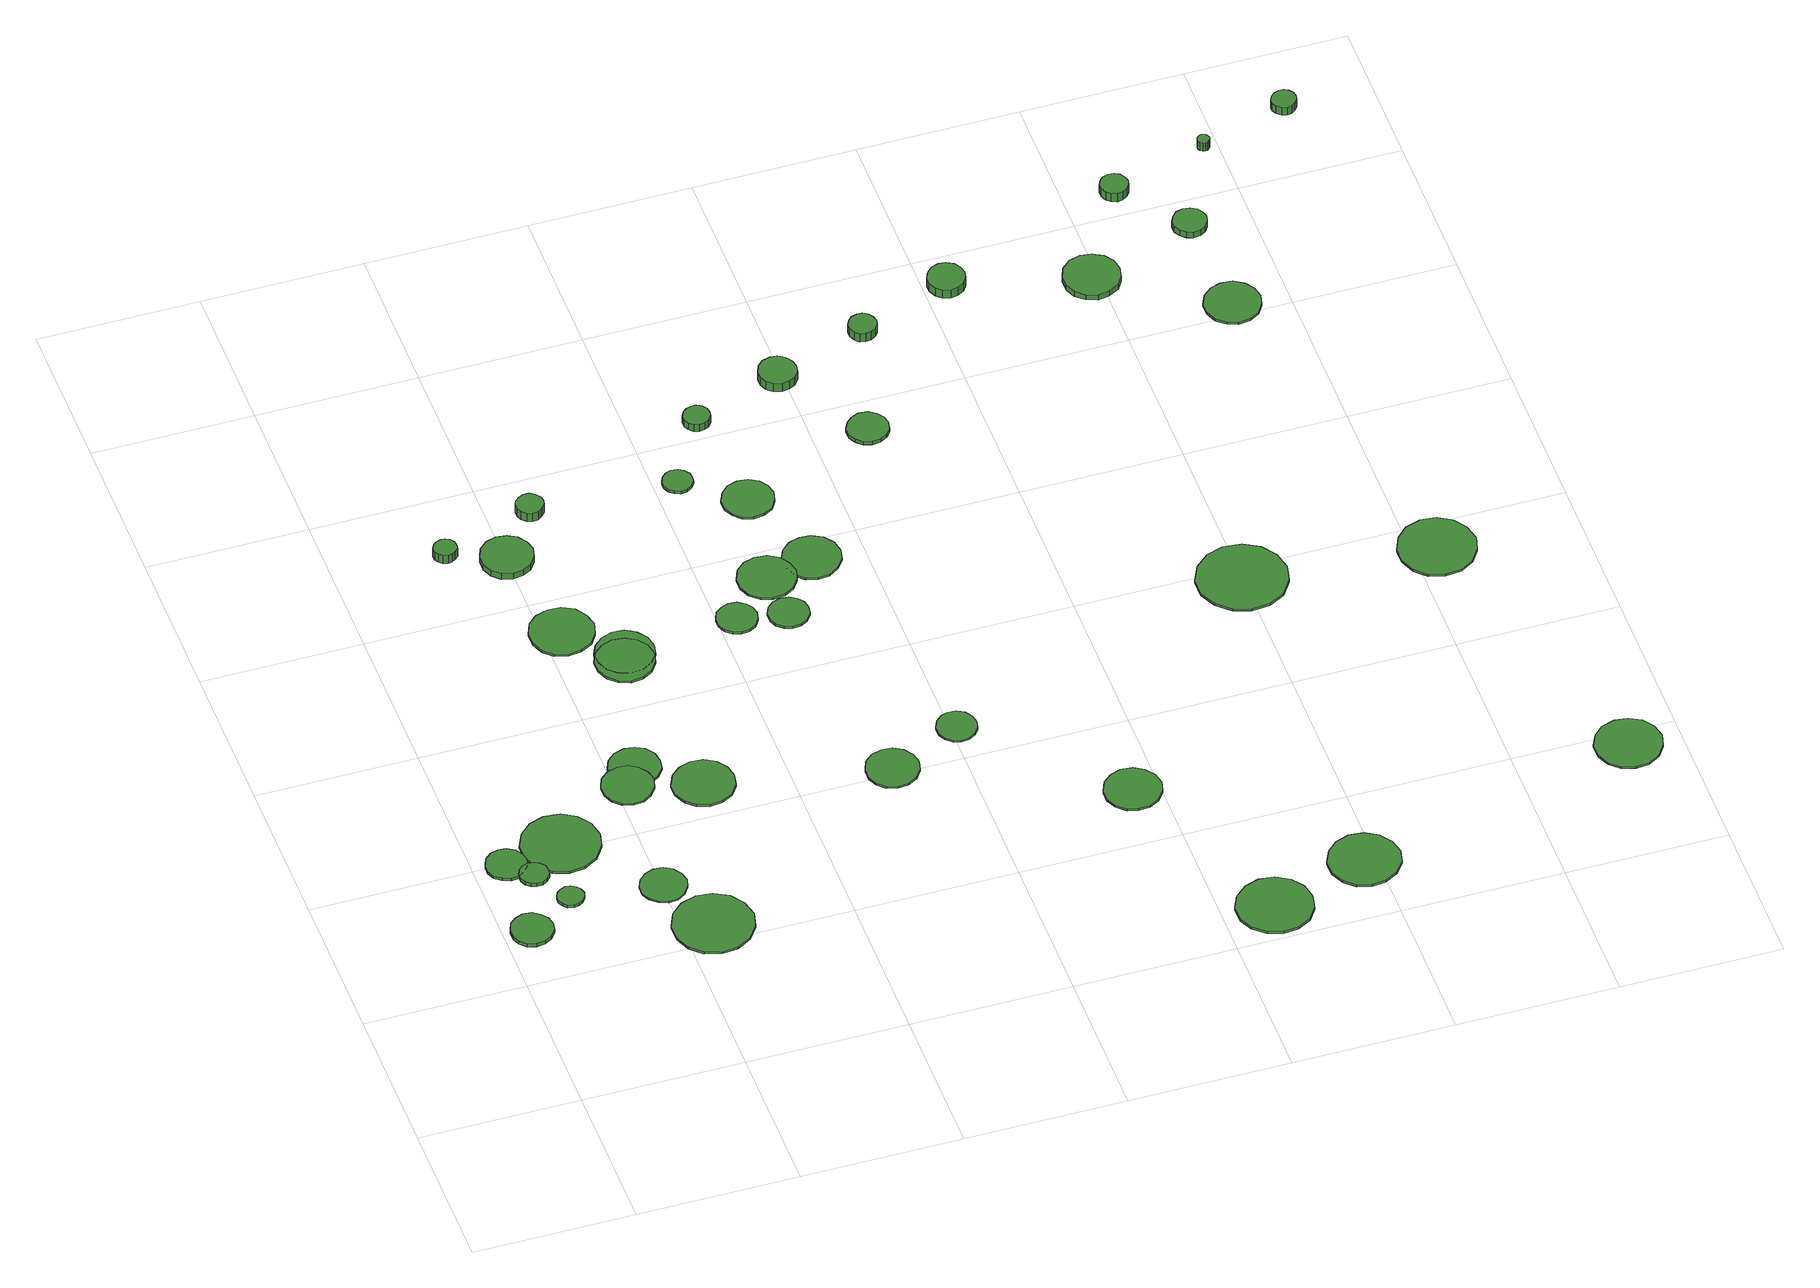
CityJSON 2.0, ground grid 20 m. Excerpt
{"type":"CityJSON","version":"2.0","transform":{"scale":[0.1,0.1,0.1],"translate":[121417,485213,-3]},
"CityObjects":{
"tree1":{"type":"SolitaryVegetationObject","attributes":{"function":"something"},"geometry":[{"type":"MultiSurface","lod":"1","boundaries":[[[0,1,2,3,4,5,6,7,8,9,10,11,12,13,14]],[[15,16,17,18,19,20,21,22,23,24,25,26,27,28,29]],[[0,29,28,1]],[[1,28,27,2]],[[2,27,26,3]],[[3,26,25,4]],[[4,25,24,5]],[[5,24,23,6]],[[6,23,22,7]],[[7,22,21,8]],[[8,21,20,9]],[[9,20,19,10]],[[10,19,18,11]],[[11,18,17,12]],[[12,17,16,13]],[[13,16,15,14]],[[14,15,29,0]]]}]},
"tree2":{"type":"SolitaryVegetationObject","attributes":{"function":"something"},"geometry":[{"type":"MultiSurface","lod":"1","boundaries":[[[30,31,32,33,34,35,36,37,38,39,40,41,42,43,44]],[[45,46,47,48,49,50,51,52,53,54,55,56,57,58,59]],[[30,59,58,31]],[[31,58,57,32]],[[32,57,56,33]],[[33,56,55,34]],[[34,55,54,35]],[[35,54,53,36]],[[36,53,52,37]],[[37,52,51,38]],[[38,51,50,39]],[[39,50,49,40]],[[40,49,48,41]],[[41,48,47,42]],[[42,47,46,43]],[[43,46,45,44]],[[44,45,59,30]]]}]},
"tree3":{"type":"SolitaryVegetationObject","attributes":{"function":"something"},"geometry":[{"type":"MultiSurface","lod":"1","boundaries":[[[60,61,62,63,64,65,66,67,68,69,70,71,72,73,74]],[[75,76,77,78,79,80,81,82,83,84,85,86,87,88,89]],[[60,89,88,61]],[[61,88,87,62]],[[62,87,86,63]],[[63,86,85,64]],[[64,85,84,65]],[[65,84,83,66]],[[66,83,82,67]],[[67,82,81,68]],[[68,81,80,69]],[[69,80,79,70]],[[70,79,78,71]],[[71,78,77,72]],[[72,77,76,73]],[[73,76,75,74]],[[74,75,89,60]]]}]},
"tree4":{"type":"SolitaryVegetationObject","attributes":{"function":"something"},"geometry":[{"type":"MultiSurface","lod":"1","boundaries":[[[90,91,92,93,94,95,96,97,98,99,100,101,102,103,104]],[[105,106,107,108,109,110,111,112,113,114,115,116,117,118,119]],[[90,119,118,91]],[[91,118,117,92]],[[92,117,116,93]],[[93,116,115,94]],[[94,115,114,95]],[[95,114,113,96]],[[96,113,112,97]],[[97,112,111,98]],[[98,111,110,99]],[[99,110,109,100]],[[100,109,108,101]],[[101,108,107,102]],[[102,107,106,103]],[[103,106,105,104]],[[104,105,119,90]]]}]},
"tree5":{"type":"SolitaryVegetationObject","attributes":{"function":"something"},"geometry":[{"type":"MultiSurface","lod":"1","boundaries":[[[120,121,122,123,124,125,126,127,128,129,130,131,132,133,134]],[[135,136,137,138,139,140,141,142,143,144,145,146,147,148,149]],[[120,149,148,121]],[[121,148,147,122]],[[122,147,146,123]],[[123,146,145,124]],[[124,145,144,125]],[[125,144,143,126]],[[126,143,142,127]],[[127,142,141,128]],[[128,141,140,129]],[[129,140,139,130]],[[130,139,138,131]],[[131,138,137,132]],[[132,137,136,133]],[[133,136,135,134]],[[134,135,149,120]]]}]},
"tree6":{"type":"SolitaryVegetationObject","attributes":{"function":"something"},"geometry":[{"type":"MultiSurface","lod":"1","boundaries":[[[150,151,152,153,154,155,156,157,158,159,160,161,162,163,164]],[[165,166,167,168,169,170,171,172,173,174,175,176,177,178,179]],[[150,179,178,151]],[[151,178,177,152]],[[152,177,176,153]],[[153,176,175,154]],[[154,175,174,155]],[[155,174,173,156]],[[156,173,172,157]],[[157,172,171,158]],[[158,171,170,159]],[[159,170,169,160]],[[160,169,168,161]],[[161,168,167,162]],[[162,167,166,163]],[[163,166,165,164]],[[164,165,179,150]]]}]},
"tree7":{"type":"SolitaryVegetationObject","attributes":{"function":"something"},"geometry":[{"type":"MultiSurface","lod":"1","boundaries":[[[180,181,182,183,184,185,186,187,188,189,190,191,192,193,194]],[[195,196,197,198,199,200,201,202,203,204,205,206,207,208,209]],[[180,209,208,181]],[[181,208,207,182]],[[182,207,206,183]],[[183,206,205,184]],[[184,205,204,185]],[[185,204,203,186]],[[186,203,202,187]],[[187,202,201,188]],[[188,201,200,189]],[[189,200,199,190]],[[190,199,198,191]],[[191,198,197,192]],[[192,197,196,193]],[[193,196,195,194]],[[194,195,209,180]]]}]},
"tree8":{"type":"SolitaryVegetationObject","attributes":{"function":"something"},"geometry":[{"type":"MultiSurface","lod":"1","boundaries":[[[210,211,212,213,214,215,216,217,218,219,220,221,222,223,224]],[[225,226,227,228,229,230,231,232,233,234,235,236,237,238,239]],[[210,239,238,211]],[[211,238,237,212]],[[212,237,236,213]],[[213,236,235,214]],[[214,235,234,215]],[[215,234,233,216]],[[216,233,232,217]],[[217,232,231,218]],[[218,231,230,219]],[[219,230,229,220]],[[220,229,228,221]],[[221,228,227,222]],[[222,227,226,223]],[[223,226,225,224]],[[224,225,239,210]]]}]},
"tree9":{"type":"SolitaryVegetationObject","attributes":{"function":"something"},"geometry":[{"type":"MultiSurface","lod":"1","boundaries":[[[240,241,242,243,244,245,246,247,248,249,250,251,252,253,254]],[[255,256,257,258,259,260,261,262,263,264,265,266,267,268,269]],[[240,269,268,241]],[[241,268,267,242]],[[242,267,266,243]],[[243,266,265,244]],[[244,265,264,245]],[[245,264,263,246]],[[246,263,262,247]],[[247,262,261,248]],[[248,261,260,249]],[[249,260,259,250]],[[250,259,258,251]],[[251,258,257,252]],[[252,257,256,253]],[[253,256,255,254]],[[254,255,269,240]]]}]},
"tree10":{"type":"SolitaryVegetationObject","attributes":{"function":"something"},"geometry":[{"type":"MultiSurface","lod":"1","boundaries":[[[270,271,272,273,274,275,276,277,278,279,280,281,282,283,284]],[[285,286,287,288,289,290,291,292,293,294,295,296,297,298,299]],[[270,299,298,271]],[[271,298,297,272]],[[272,297,296,273]],[[273,296,295,274]],[[274,295,294,275]],[[275,294,293,276]],[[276,293,292,277]],[[277,292,291,278]],[[278,291,290,279]],[[279,290,289,280]],[[280,289,288,281]],[[281,288,287,282]],[[282,287,286,283]],[[283,286,285,284]],[[284,285,299,270]]]}]},
"tree11":{"type":"SolitaryVegetationObject","attributes":{"function":"something"},"geometry":[{"type":"MultiSurface","lod":"1","boundaries":[[[300,301,302,303,304,305,306,307,308,309,310,311,312,313,314]],[[315,316,317,318,319,320,321,322,323,324,325,326,327,328,329]],[[300,329,328,301]],[[301,328,327,302]],[[302,327,326,303]],[[303,326,325,304]],[[304,325,324,305]],[[305,324,323,306]],[[306,323,322,307]],[[307,322,321,308]],[[308,321,320,309]],[[309,320,319,310]],[[310,319,318,311]],[[311,318,317,312]],[[312,317,316,313]],[[313,316,315,314]],[[314,315,329,300]]]}]},
"tree12":{"type":"SolitaryVegetationObject","attributes":{"function":"something"},"geometry":[{"type":"MultiSurface","lod":"1","boundaries":[[[330,331,332,333,334,335,336,337,338,339,340,341,342,343,344]],[[345,346,347,348,349,350,351,352,353,354,355,356,357,358,359]],[[330,359,358,331]],[[331,358,357,332]],[[332,357,356,333]],[[333,356,355,334]],[[334,355,354,335]],[[335,354,353,336]],[[336,353,352,337]],[[337,352,351,338]],[[338,351,350,339]],[[339,350,349,340]],[[340,349,348,341]],[[341,348,347,342]],[[342,347,346,343]],[[343,346,345,344]],[[344,345,359,330]]]}]},
"tree13":{"type":"SolitaryVegetationObject","attributes":{"function":"something"},"geometry":[{"type":"MultiSurface","lod":"1","boundaries":[[[360,361,362,363,364,365,366,367,368,369,370,371,372,373,374]],[[375,376,377,378,379,380,381,382,383,384,385,386,387,388,389]],[[360,389,388,361]],[[361,388,387,362]],[[362,387,386,363]],[[363,386,385,364]],[[364,385,384,365]],[[365,384,383,366]],[[366,383,382,367]],[[367,382,381,368]],[[368,381,380,369]],[[369,380,379,370]],[[370,379,378,371]],[[371,378,377,372]],[[372,377,376,373]],[[373,376,375,374]],[[374,375,389,360]]]}]},
"tree14":{"type":"SolitaryVegetationObject","attributes":{"function":"something"},"geometry":[{"type":"MultiSurface","lod":"1","boundaries":[[[390,391,392,393,394,395,396,397,398,399,400,401,402,403,404]],[[405,406,407,408,409,410,411,412,413,414,415,416,417,418,419]],[[390,419,418,391]],[[391,418,417,392]],[[392,417,416,393]],[[393,416,415,394]],[[394,415,414,395]],[[395,414,413,396]],[[396,413,412,397]],[[397,412,411,398]],[[398,411,410,399]],[[399,410,409,400]],[[400,409,408,401]],[[401,408,407,402]],[[402,407,406,403]],[[403,406,405,404]],[[404,405,419,390]]]}]},
"tree15":{"type":"SolitaryVegetationObject","attributes":{"function":"something"},"geometry":[{"type":"MultiSurface","lod":"1","boundaries":[[[420,421,422,423,424,425,426,427,428,429,430,431,432,433,434]],[[435,436,437,438,439,440,441,442,443,444,445,446,447,448,449]],[[420,449,448,421]],[[421,448,447,422]],[[422,447,446,423]],[[423,446,445,424]],[[424,445,444,425]],[[425,444,443,426]],[[426,443,442,427]],[[427,442,441,428]],[[428,441,440,429]],[[429,440,439,430]],[[430,439,438,431]],[[431,438,437,432]],[[432,437,436,433]],[[433,436,435,434]],[[434,435,449,420]]]}]},
"tree16":{"type":"SolitaryVegetationObject","attributes":{"function":"something"},"geometry":[{"type":"MultiSurface","lod":"1","boundaries":[[[450,451,452,453,454,455,456,457,458,459,460,461,462,463,464]],[[465,466,467,468,469,470,471,472,473,474,475,476,477,478,479]],[[450,479,478,451]],[[451,478,477,452]],[[452,477,476,453]],[[453,476,475,454]],[[454,475,474,455]],[[455,474,473,456]],[[456,473,472,457]],[[457,472,471,458]],[[458,471,470,459]],[[459,470,469,460]],[[460,469,468,461]],[[461,468,467,462]],[[462,467,466,463]],[[463,466,465,464]],[[464,465,479,450]]]}]},
"tree17":{"type":"SolitaryVegetationObject","attributes":{"function":"something"},"geometry":[{"type":"MultiSurface","lod":"1","boundaries":[[[480,481,482,483,484,485,486,487,488,489,490,491,492,493,494]],[[495,496,497,498,499,500,501,502,503,504,505,506,507,508,509]],[[480,509,508,481]],[[481,508,507,482]],[[482,507,506,483]],[[483,506,505,484]],[[484,505,504,485]],[[485,504,503,486]],[[486,503,502,487]],[[487,502,501,488]],[[488,501,500,489]],[[489,500,499,490]],[[490,499,498,491]],[[491,498,497,492]],[[492,497,496,493]],[[493,496,495,494]],[[494,495,509,480]]]}]},
"tree18":{"type":"SolitaryVegetationObject","attributes":{"function":"something"},"geometry":[{"type":"MultiSurface","lod":"1","boundaries":[[[510,511,512,513,514,515,516,517,518,519,520,521,522,523,524]],[[525,526,527,528,529,530,531,532,533,534,535,536,537,538,539]],[[510,539,538,511]],[[511,538,537,512]],[[512,537,536,513]],[[513,536,535,514]],[[514,535,534,515]],[[515,534,533,516]],[[516,533,532,517]],[[517,532,531,518]],[[518,531,530,519]],[[519,530,529,520]],[[520,529,528,521]],[[521,528,527,522]],[[522,527,526,523]],[[523,526,525,524]],[[524,525,539,510]]]}]},
"tree19":{"type":"SolitaryVegetationObject","attributes":{"function":"something"},"geometry":[{"type":"MultiSurface","lod":"1","boundaries":[[[540,541,542,543,544,545,546,547,548,549,550,551,552,553,554]],[[555,556,557,558,559,560,561,562,563,564,565,566,567,568,569]],[[540,569,568,541]],[[541,568,567,542]],[[542,567,566,543]],[[543,566,565,544]],[[544,565,564,545]],[[545,564,563,546]],[[546,563,562,547]],[[547,562,561,548]],[[548,561,560,549]],[[549,560,559,550]],[[550,559,558,551]],[[551,558,557,552]],[[552,557,556,553]],[[553,556,555,554]],[[554,555,569,540]]]}]},
"tree20":{"type":"SolitaryVegetationObject","attributes":{"function":"something"},"geometry":[{"type":"MultiSurface","lod":"1","boundaries":[[[570,571,572,573,574,575,576,577,578,579,580,581,582,583,584]],[[585,586,587,588,589,590,591,592,593,594,595,596,597,598,599]],[[570,599,598,571]],[[571,598,597,572]],[[572,597,596,573]],[[573,596,595,574]],[[574,595,594,575]],[[575,594,593,576]],[[576,593,592,577]],[[577,592,591,578]],[[578,591,590,579]],[[579,590,589,580]],[[580,589,588,581]],[[581,588,587,582]],[[582,587,586,583]],[[583,586,585,584]],[[584,585,599,570]]]}]},
"tree21":{"type":"SolitaryVegetationObject","attributes":{"function":"something"},"geometry":[{"type":"MultiSurface","lod":"1","boundaries":[[[600,601,602,603,604,605,606,607,608,609,610,611,612,613,614]],[[615,616,617,618,619,620,621,622,623,624,625,626,627,628,629]],[[600,629,628,601]],[[601,628,627,602]],[[602,627,626,603]],[[603,626,625,604]],[[604,625,624,605]],[[605,624,623,606]],[[606,623,622,607]],[[607,622,621,608]],[[608,621,620,609]],[[609,620,619,610]],[[610,619,618,611]],[[611,618,617,612]],[[612,617,616,613]],[[613,616,615,614]],[[614,615,629,600]]]}]},
"tree22":{"type":"SolitaryVegetationObject","attributes":{"function":"something"},"geometry":[{"type":"MultiSurface","lod":"1","boundaries":[[[630,631,632,633,634,635,636,637,638,639,640,641,642,643,644]],[[645,646,647,648,649,650,651,652,653,654,655,656,657,658,659]],[[630,659,658,631]],[[631,658,657,632]],[[632,657,656,633]],[[633,656,655,634]],[[634,655,654,635]],[[635,654,653,636]],[[636,653,652,637]],[[637,652,651,638]],[[638,651,650,639]],[[639,650,649,640]],[[640,649,648,641]],[[641,648,647,642]],[[642,647,646,643]],[[643,646,645,644]],[[644,645,659,630]]]}]},
"tree23":{"type":"SolitaryVegetationObject","attributes":{"function":"something"},"geometry":[{"type":"MultiSurface","lod":"1","boundaries":[[[660,661,662,663,664,665,666,667,668,669,670,671,672,673,674]],[[675,676,677,678,679,680,681,682,683,684,685,686,687,688,689]],[[660,689,688,661]],[[661,688,687,662]],[[662,687,686,663]],[[663,686,685,664]],[[664,685,684,665]],[[665,684,683,666]],[[666,683,682,667]],[[667,682,681,668]],[[668,681,680,669]],[[669,680,679,670]],[[670,679,678,671]],[[671,678,677,672]],[[672,677,676,673]],[[673,676,675,674]],[[674,675,689,660]]]}]},
"tree24":{"type":"SolitaryVegetationObject","attributes":{"function":"something"},"geometry":[{"type":"MultiSurface","lod":"1","boundaries":[[[690,691,692,693,694,695,696,697,698,699,700,701,702,703,704]],[[705,706,707,708,709,710,711,712,713,714,715,716,717,718,719]],[[690,719,718,691]],[[691,718,717,692]],[[692,717,716,693]],[[693,716,715,694]],[[694,715,714,695]],[[695,714,713,696]],[[696,713,712,697]],[[697,712,711,698]],[[698,711,710,699]],[[699,710,709,700]],[[700,709,708,701]],[[701,708,707,702]],[[702,707,706,703]],[[703,706,705,704]],[[704,705,719,690]]]}]},
"tree25":{"type":"SolitaryVegetationObject","attributes":{"function":"something"},"geometry":[{"type":"MultiSurface","lod":"1","boundaries":[[[720,721,722,723,724,725,726,727,728,729,730,731,732,733,734]],[[735,736,737,738,739,740,741,742,743,744,745,746,747,748,749]],[[720,749,748,721]],[[721,748,747,722]],[[722,747,746,723]],[[723,746,745,724]],[[724,745,744,725]],[[725,744,743,726]],[[726,743,742,727]],[[727,742,741,728]],[[728,741,740,729]],[[729,740,739,730]],[[730,739,738,731]],[[731,738,737,732]],[[732,737,736,733]],[[733,736,735,734]],[[734,735,749,720]]]}]},
"tree26":{"type":"SolitaryVegetationObject","attributes":{"function":"something"},"geometry":[{"type":"MultiSurface","lod":"1","boundaries":[[[750,751,752,753,754,755,756,757,758,759,760,761,762,763,764]],[[765,766,767,768,769,770,771,772,773,774,775,776,777,778,779]],[[750,779,778,751]],[[751,778,777,752]],[[752,777,776,753]],[[753,776,775,754]],[[754,775,774,755]],[[755,774,773,756]],[[756,773,772,757]],[[757,772,771,758]],[[758,771,770,759]],[[759,770,769,760]],[[760,769,768,761]],[[761,768,767,762]],[[762,767,766,763]],[[763,766,765,764]],[[764,765,779,750]]]}]},
"tree27":{"type":"SolitaryVegetationObject","attributes":{"function":"something"},"geometry":[{"type":"MultiSurface","lod":"1","boundaries":[[[780,781,782,783,784,785,786,787,788,789,790,791,792,793,794]],[[795,796,797,798,799,800,801,802,803,804,805,806,807,808,809]],[[780,809,808,781]],[[781,808,807,782]],[[782,807,806,783]],[[783,806,805,784]],[[784,805,804,785]],[[785,804,803,786]],[[786,803,802,787]],[[787,802,801,788]],[[788,801,800,789]],[[789,800,799,790]],[[790,799,798,791]],[[791,798,797,792]],[[792,797,796,793]],[[793,796,795,794]],[[794,795,809,780]]]}]},
"tree28":{"type":"SolitaryVegetationObject","attributes":{"function":"something"},"geometry":[{"type":"MultiSurface","lod":"1","boundaries":[[[810,811,812,813,814,815,816,817,818,819,820,821,822,823,824]],[[825,826,827,828,829,830,831,832,833,834,835,836,837,838,839]],[[810,839,838,811]],[[811,838,837,812]],[[812,837,836,813]],[[813,836,835,814]],[[814,835,834,815]],[[815,834,833,816]],[[816,833,832,817]],[[817,832,831,818]],[[818,831,830,819]],[[819,830,829,820]],[[820,829,828,821]],[[821,828,827,822]],[[822,827,826,823]],[[823,826,825,824]],[[824,825,839,810]]]}]},
"tree29":{"type":"SolitaryVegetationObject","attributes":{"function":"something"},"geometry":[{"type":"MultiSurface","lod":"1","boundaries":[[[840,841,842,843,844,845,846,847,848,849,850,851,852,853,854]],[[855,856,857,858,859,860,861,862,863,864,865,866,867,868,869]],[[840,869,868,841]],[[841,868,867,842]],[[842,867,866,843]],[[843,866,865,844]],[[844,865,864,845]],[[845,864,863,846]],[[846,863,862,847]],[[847,862,861,848]],[[848,861,860,849]],[[849,860,859,850]],[[850,859,858,851]],[[851,858,857,852]],[[852,857,856,853]],[[853,856,855,854]],[[854,855,869,840]]]}]},
"tree30":{"type":"SolitaryVegetationObject","attributes":{"function":"something"},"geometry":[{"type":"MultiSurface","lod":"1","boundaries":[[[870,871,872,873,874,875,876,877,878,879,880,881,882,883,884]],[[885,886,887,888,889,890,891,892,893,894,895,896,897,898,899]],[[870,899,898,871]],[[871,898,897,872]],[[872,897,896,873]],[[873,896,895,874]],[[874,895,894,875]],[[875,894,893,876]],[[876,893,892,877]],[[877,892,891,878]],[[878,891,890,879]],[[879,890,889,880]],[[880,889,888,881]],[[881,888,887,882]],[[882,887,886,883]],[[883,886,885,884]],[[884,885,899,870]]]}]},
"tree31":{"type":"SolitaryVegetationObject","attributes":{"function":"something"},"geometry":[{"type":"MultiSurface","lod":"1","boundaries":[[[900,901,902,903,904,905,906,907,908,909,910,911,912,913,914]],[[915,916,917,918,919,920,921,922,923,924,925,926,927,928,929]],[[900,929,928,901]],[[901,928,927,902]],[[902,927,926,903]],[[903,926,925,904]],[[904,925,924,905]],[[905,924,923,906]],[[906,923,922,907]],[[907,922,921,908]],[[908,921,920,909]],[[909,920,919,910]],[[910,919,918,911]],[[911,918,917,912]],[[912,917,916,913]],[[913,916,915,914]],[[914,915,929,900]]]}]},
"tree32":{"type":"SolitaryVegetationObject","attributes":{"function":"something"},"geometry":[{"type":"MultiSurface","lod":"1","boundaries":[[[930,931,932,933,934,935,936,937,938,939,940,941,942,943,944]],[[945,946,947,948,949,950,951,952,953,954,955,956,957,958,959]],[[930,959,958,931]],[[931,958,957,932]],[[932,957,956,933]],[[933,956,955,934]],[[934,955,954,935]],[[935,954,953,936]],[[936,953,952,937]],[[937,952,951,938]],[[938,951,950,939]],[[939,950,949,940]],[[940,949,948,941]],[[941,948,947,942]],[[942,947,946,943]],[[943,946,945,944]],[[944,945,959,930]]]}]},
"tree33":{"type":"SolitaryVegetationObject","attributes":{"function":"something"},"geometry":[{"type":"MultiSurface","lod":"1","boundaries":[[[960,961,962,963,964,965,966,967,968,969,970,971,972,973,974]],[[975,976,977,978,979,980,981,982,983,984,985,986,987,988,989]],[[960,989,988,961]],[[961,988,987,962]],[[962,987,986,963]],[[963,986,985,964]],[[964,985,984,965]],[[965,984,983,966]],[[966,983,982,967]],[[967,982,981,968]],[[968,981,980,969]],[[969,980,979,970]],[[970,979,978,971]],[[971,978,977,972]],[[972,977,976,973]],[[973,976,975,974]],[[974,975,989,960]]]}]},
"tree34":{"type":"SolitaryVegetationObject","attributes":{"function":"something"},"geometry":[{"type":"MultiSurface","lod":"1","boundaries":[[[990,991,992,993,994,995,996,997,998,999,1000,1001,1002,1003,1004]],[[1005,1006,1007,1008,1009,1010,1011,1012,1013,1014,1015,1016,1017,1018,1019]],[[990,1019,1018,991]],[[991,1018,1017,992]],[[992,1017,1016,993]],[[993,1016,1015,994]],[[994,1015,1014,995]],[[995,1014,1013,996]],[[996,1013,1012,997]],[[997,1012,1011,998]],[[998,1011,1010,999]],[[999,1010,1009,1000]],[[1000,1009,1008,1001]],[[1001,1008,1007,1002]],[[1002,1007,1006,1003]],[[1003,1006,1005,1004]],[[1004,1005,1019,990]]]}]},
"tree35":{"type":"SolitaryVegetationObject","attributes":{"function":"something"},"geometry":[{"type":"MultiSurface","lod":"1","boundaries":[[[1020,1021,1022,1023,1024,1025,1026,1027,1028,1029,1030,1031,1032,1033,1034]],[[1035,1036,1037,1038,1039,1040,1041,1042,1043,1044,1045,1046,1047,1048,1049]],[[1020,1049,1048,1021]],[[1021,1048,1047,1022]],[[1022,1047,1046,1023]],[[1023,1046,1045,1024]],[[1024,1045,1044,1025]],[[1025,1044,1043,1026]],[[1026,1043,1042,1027]],[[1027,1042,1041,1028]],[[1028,1041,1040,1029]],[[1029,1040,1039,1030]],[[1030,1039,1038,1031]],[[1031,1038,1037,1032]],[[1032,1037,1036,1033]],[[1033,1036,1035,1034]],[[1034,1035,1049,1020]]]}]},
"tree36":{"type":"SolitaryVegetationObject","attributes":{"function":"something"},"geometry":[{"type":"MultiSurface","lod":"1","boundaries":[[[1050,1051,1052,1053,1054,1055,1056,1057,1058,1059,1060,1061,1062,1063,1064]],[[1065,1066,1067,1068,1069,1070,1071,1072,1073,1074,1075,1076,1077,1078,1079]],[[1050,1079,1078,1051]],[[1051,1078,1077,1052]],[[1052,1077,1076,1053]],[[1053,1076,1075,1054]],[[1054,1075,1074,1055]],[[1055,1074,1073,1056]],[[1056,1073,1072,1057]],[[1057,1072,1071,1058]],[[1058,1071,1070,1059]],[[1059,1070,1069,1060]],[[1060,1069,1068,1061]],[[1061,1068,1067,1062]],[[1062,1067,1066,1063]],[[1063,1066,1065,1064]],[[1064,1065,1079,1050]]]}]},
"tree37":{"type":"SolitaryVegetationObject","attributes":{"function":"something"},"geometry":[{"type":"MultiSurface","lod":"1","boundaries":[[[1080,1081,1082,1083,1084,1085,1086,1087,1088,1089,1090,1091,1092,1093,1094]],[[1095,1096,1097,1098,1099,1100,1101,1102,1103,1104,1105,1106,1107,1108,1109]],[[1080,1109,1108,1081]],[[1081,1108,1107,1082]],[[1082,1107,1106,1083]],[[1083,1106,1105,1084]],[[1084,1105,1104,1085]],[[1085,1104,1103,1086]],[[1086,1103,1102,1087]],[[1087,1102,1101,1088]],[[1088,1101,1100,1089]],[[1089,1100,1099,1090]],[[1090,1099,1098,1091]],[[1091,1098,1097,1092]],[[1092,1097,1096,1093]],[[1093,1096,1095,1094]],[[1094,1095,1109,1080]]]}]},
"tree38":{"type":"SolitaryVegetationObject","attributes":{"function":"something"},"geometry":[{"type":"MultiSurface","lod":"1","boundaries":[[[1110,1111,1112,1113,1114,1115,1116,1117,1118,1119,1120,1121,1122,1123,1124]],[[1125,1126,1127,1128,1129,1130,1131,1132,1133,1134,1135,1136,1137,1138,1139]],[[1110,1139,1138,1111]],[[1111,1138,1137,1112]],[[1112,1137,1136,1113]],[[1113,1136,1135,1114]],[[1114,1135,1134,1115]],[[1115,1134,1133,1116]],[[1116,1133,1132,1117]],[[1117,1132,1131,1118]],[[1118,1131,1130,1119]],[[1119,1130,1129,1120]],[[1120,1129,1128,1121]],[[1121,1128,1127,1122]],[[1122,1127,1126,1123]],[[1123,1126,1125,1124]],[[1124,1125,1139,1110]]]}]},
"tree39":{"type":"SolitaryVegetationObject","attributes":{"function":"something"},"geometry":[{"type":"MultiSurface","lod":"1","boundaries":[[[1140,1141,1142,1143,1144,1145,1146,1147,1148,1149,1150,1151,1152,1153,1154]],[[1155,1156,1157,1158,1159,1160,1161,1162,1163,1164,1165,1166,1167,1168,1169]],[[1140,1169,1168,1141]],[[1141,1168,1167,1142]],[[1142,1167,1166,1143]],[[1143,1166,1165,1144]],[[1144,1165,1164,1145]],[[1145,1164,1163,1146]],[[1146,1163,1162,1147]],[[1147,1162,1161,1148]],[[1148,1161,1160,1149]],[[1149,1160,1159,1150]],[[1150,1159,1158,1151]],[[1151,1158,1157,1152]],[[1152,1157,1156,1153]],[[1153,1156,1155,1154]],[[1154,1155,1169,1140]]]}]},
"tree40":{"type":"SolitaryVegetationObject","attributes":{"function":"something"},"geometry":[{"type":"MultiSurface","lod":"1","boundaries":[[[1170,1171,1172,1173,1174,1175,1176,1177,1178,1179,1180,1181,1182,1183,1184]],[[1185,1186,1187,1188,1189,1190,1191,1192,1193,1194,1195,1196,1197,1198,1199]],[[1170,1199,1198,1171]],[[1171,1198,1197,1172]],[[1172,1197,1196,1173]],[[1173,1196,1195,1174]],[[1174,1195,1194,1175]],[[1175,1194,1193,1176]],[[1176,1193,1192,1177]],[[1177,1192,1191,1178]],[[1178,1191,1190,1179]],[[1179,1190,1189,1180]],[[1180,1189,1188,1181]],[[1181,1188,1187,1182]],[[1182,1187,1186,1183]],[[1183,1186,1185,1184]],[[1184,1185,1199,1170]]]}]},
"tree41":{"type":"SolitaryVegetationObject","attributes":{"function":"something"},"geometry":[{"type":"MultiSurface","lod":"1","boundaries":[[[1200,1201,1202,1203,1204,1205,1206,1207,1208,1209,1210,1211,1212,1213,1214]],[[1215,1216,1217,1218,1219,1220,1221,1222,1223,1224,1225,1226,1227,1228,1229]],[[1200,1229,1228,1201]],[[1201,1228,1227,1202]],[[1202,1227,1226,1203]],[[1203,1226,1225,1204]],[[1204,1225,1224,1205]],[[1205,1224,1223,1206]],[[1206,1223,1222,1207]],[[1207,1222,1221,1208]],[[1208,1221,1220,1209]],[[1209,1220,1219,1210]],[[1210,1219,1218,1211]],[[1211,1218,1217,1212]],[[1212,1217,1216,1213]],[[1213,1216,1215,1214]],[[1214,1215,1229,1200]]]}]}
},
"vertices":[
[56,273,26],[54,283,26],[47,292,26],[38,298,26],[27,299,26],[17,295,26],[9,288,26],[5,278,26],[5,267,26],[9,258,26],[17,250,26],[27,247,26],[38,248,26],[47,253,26],[54,262,26],[54,262,21],[47,253,21],[38,248,21],[27,247,21],[17,250,21],[9,258,21],[5,267,21],[5,278,21],[9,288,21],[17,295,21],[27,299,21],[38,298,21],[47,292,21],[54,283,21],[56,273,21],
[61,385,25],[59,395,25],[53,404,25],[44,409,25],[34,410,25],[24,407,25],[16,400,25],[12,390,25],[12,380,25],[16,370,25],[24,364,25],[34,360,25],[44,361,25],[53,367,25],[59,375,25],[59,375,21],[53,367,21],[44,361,21],[34,360,21],[24,364,21],[16,370,21],[12,380,21],[12,390,21],[16,400,21],[24,407,21],[34,410,21],[44,409,21],[53,404,21],[59,395,21],[61,385,21],
[79,359,26],[78,367,26],[73,373,26],[67,376,26],[59,377,26],[52,375,26],[47,370,26],[44,363,26],[44,356,26],[47,349,26],[52,344,26],[59,342,26],[67,342,26],[73,346,26],[78,352,26],[78,352,21],[73,346,21],[67,342,21],[59,342,21],[52,344,21],[47,349,21],[44,356,21],[44,363,21],[47,370,21],[52,375,21],[59,377,21],[67,376,21],[73,373,21],[78,367,21],[79,359,21],
[107,311,25],[105,318,25],[101,323,25],[95,327,25],[89,328,25],[82,325,25],[77,321,25],[74,315,25],[74,308,25],[77,302,25],[82,297,25],[89,295,25],[95,296,25],[101,299,25],[105,305,25],[105,305,21],[101,299,21],[95,296,21],[89,295,21],[82,297,21],[77,302,21],[74,308,21],[74,315,21],[77,321,21],[82,325,21],[89,328,21],[95,327,21],[101,323,21],[105,318,21],[107,311,21],
[155,399,24],[151,419,24],[139,435,24],[122,445,24],[102,447,24],[83,441,24],[68,427,24],[60,409,24],[60,389,24],[68,371,24],[83,357,24],[102,351,24],[122,353,24],[139,363,24],[151,380,24],[151,380,21],[139,363,21],[122,353,21],[102,351,21],[83,357,21],[68,371,21],[60,389,21],[60,409,21],[68,427,21],[83,441,21],[102,447,21],[122,445,21],[139,435,21],[151,419,21],[155,399,21],
[228,298,21],[225,310,21],[218,320,21],[208,326,21],[196,327,21],[185,323,21],[176,315,21],[171,304,21],[171,292,21],[176,282,21],[185,274,21],[196,270,21],[208,271,21],[218,277,21],[225,287,21],[225,287,19],[218,277,19],[208,271,19],[196,270,19],[185,274,19],[176,282,19],[171,292,19],[171,304,19],[176,315,19],[185,323,19],[196,327,19],[208,326,19],[218,320,19],[225,310,19],[228,298,19],
[286,227,14],[281,247,14],[269,264,14],[251,274,14],[231,276,14],[211,270,14],[196,256,14],[188,237,14],[188,217,14],[196,198,14],[211,184,14],[231,178,14],[251,180,14],[269,190,14],[281,207,14],[281,207,11],[269,190,11],[251,180,11],[231,178,11],[211,184,11],[196,198,11],[188,217,11],[188,237,11],[196,256,11],[211,270,11],[231,276,11],[251,274,11],[269,264,11],[281,247,11],[286,227,11],
[244,469,22],[241,481,22],[233,492,22],[222,499,22],[209,500,22],[196,496,22],[186,487,22],[181,475,22],[181,462,22],[186,450,22],[196,441,22],[209,437,22],[222,438,22],[233,445,22],[241,456,22],[241,456,19],[233,445,19],[222,438,19],[209,437,19],[196,441,19],[186,450,19],[181,462,19],[181,475,19],[186,487,19],[196,496,19],[209,500,19],[222,499,19],[233,492,19],[241,481,19],[244,469,19],
[261,497,20],[259,510,20],[251,521,20],[240,527,20],[227,529,20],[214,525,20],[204,516,20],[199,504,20],[199,491,20],[204,479,20],[214,470,20],[227,466,20],[240,467,20],[251,474,20],[259,484,20],[259,484,17],[251,474,17],[240,467,17],[227,466,17],[214,470,17],[204,479,17],[199,491,17],[199,504,17],[204,516,17],[214,525,17],[227,529,17],[240,527,17],[251,521,17],[259,510,17],[261,497,17],
[145,895,37],[144,901,37],[140,906,37],[135,909,37],[130,909,37],[124,907,37],[120,904,37],[117,898,37],[117,892,37],[120,887,37],[124,883,37],[130,881,37],[135,882,37],[140,885,37],[144,889,37],[144,889,24],[140,885,24],[135,882,24],[130,881,24],[124,883,24],[120,887,24],[117,892,24],[117,898,24],[120,904,24],[124,907,24],[130,909,24],[135,909,24],[140,906,24],[144,901,24],[145,895,24],
[334,445,22],[331,460,22],[322,473,22],[308,481,22],[292,482,22],[277,477,22],[266,467,22],[259,452,22],[259,437,22],[266,422,22],[277,412,22],[292,407,22],[308,409,22],[322,416,22],[331,429,22],[331,429,19],[322,416,19],[308,409,19],[292,407,19],[277,412,19],[266,422,19],[259,437,19],[259,452,19],[266,467,19],[277,477,19],[292,482,19],[308,481,19],[322,473,19],[331,460,19],[334,445,19],
[259,733,24],[255,749,24],[246,763,24],[231,771,24],[215,772,24],[199,767,24],[187,756,24],[181,741,24],[181,725,24],[187,710,24],[199,699,24],[215,694,24],[231,696,24],[246,704,24],[255,717,24],[255,717,21],[246,704,21],[231,696,21],[215,694,21],[199,699,21],[187,710,21],[181,725,21],[181,741,21],[187,756,21],[199,767,21],[215,772,21],[231,771,21],[246,763,21],[255,749,21],[259,733,21],
[229,867,31],[226,880,31],[218,891,31],[207,897,31],[194,899,31],[181,895,31],[171,886,31],[166,874,31],[166,860,31],[171,848,31],[181,839,31],[194,835,31],[207,837,31],[218,843,31],[226,854,31],[226,854,22],[218,843,22],[207,837,22],[194,835,22],[181,839,22],[171,848,22],[166,860,22],[166,874,22],[171,886,22],[181,895,22],[194,899,22],[207,897,22],[218,891,22],[226,880,22],[229,867,22],
[310,666,23],[307,681,23],[298,693,23],[285,700,23],[270,702,23],[256,697,23],[245,687,23],[239,674,23],[239,659,23],[245,645,23],[256,635,23],[270,630,23],[285,632,23],[298,639,23],[307,652,23],[307,652,20],[298,639,20],[285,632,20],[270,630,20],[256,635,20],[245,645,20],[239,659,20],[239,674,20],[245,687,20],[256,697,20],[270,702,20],[285,700,20],[298,693,20],[307,681,20],[310,666,20],
[314,678,23],[311,693,23],[302,705,23],[289,713,23],[274,714,23],[260,709,23],[249,699,23],[243,686,23],[243,671,23],[249,657,23],[260,647,23],[274,643,23],[289,644,23],[302,652,23],[311,664,23],[311,664,20],[302,652,20],[289,644,20],[274,643,20],[260,647,20],[249,657,20],[243,671,20],[243,686,20],[249,699,20],[260,709,20],[274,714,20],[289,713,20],[302,705,20],[311,693,20],[314,678,20],
[264,934,36],[263,941,36],[258,947,36],[252,951,36],[245,951,36],[239,949,36],[233,944,36],[231,938,36],[231,931,36],[233,925,36],[239,920,36],[245,918,36],[252,918,36],[258,922,36],[263,928,36],[263,928,23],[258,922,23],[252,918,23],[245,918,23],[239,920,23],[233,925,23],[231,931,23],[231,938,23],[233,944,23],[239,949,23],[245,951,23],[252,951,23],[258,947,23],[263,941,23],[264,934,23],
[444,692,23],[442,702,23],[436,710,23],[427,716,23],[417,717,23],[407,713,23],[399,707,23],[395,697,23],[395,687,23],[399,677,23],[407,670,23],[417,667,23],[427,668,23],[436,673,23],[442,682,23],[442,682,20],[436,673,20],[427,668,20],[417,667,20],[407,670,20],[399,677,20],[395,687,20],[395,697,20],[399,707,20],[407,713,20],[417,717,20],[427,716,20],[436,710,20],[442,702,20],[444,692,20],
[546,403,18],[543,416,18],[535,427,18],[523,434,18],[510,435,18],[497,431,18],[487,422,18],[482,410,18],[482,396,18],[487,384,18],[497,375,18],[510,371,18],[523,372,18],[535,379,18],[543,390,18],[543,390,15],[535,379,15],[523,372,15],[510,371,15],[497,375,15],[487,384,15],[482,396,15],[482,410,15],[487,422,15],[497,431,15],[510,435,15],[523,434,15],[535,427,15],[543,416,15],[546,403,15],
[504,683,22],[502,693,22],[496,701,22],[487,706,22],[476,707,22],[467,704,22],[459,697,22],[455,688,22],[455,677,22],[459,668,22],[467,661,22],[476,658,22],[487,659,22],[496,664,22],[502,672,22],[502,672,19],[496,664,19],[487,659,19],[476,658,19],[467,661,19],[459,668,19],[455,677,19],[455,688,19],[459,697,19],[467,704,19],[476,707,19],[487,706,19],[496,701,19],[502,693,19],[504,683,19],
[510,746,22],[506,760,22],[498,772,22],[485,780,22],[470,781,22],[456,777,22],[445,767,22],[439,753,22],[439,739,22],[445,725,22],[456,715,22],[470,711,22],[485,712,22],[498,720,22],[506,732,22],[506,732,19],[498,720,19],[485,712,19],[470,711,19],[456,715,19],[445,725,19],[439,739,19],[439,753,19],[445,767,19],[456,777,19],[470,781,19],[485,780,19],[498,772,19],[506,760,19],[510,746,19],
[443,927,26],[442,934,26],[437,940,26],[431,944,26],[423,945,26],[416,943,26],[410,937,26],[407,930,26],[407,923,26],[410,916,26],[416,911,26],[423,908,26],[431,909,26],[437,913,26],[442,919,26],[442,919,22],[437,913,22],[431,909,22],[423,908,22],[416,911,22],[410,916,22],[407,923,22],[407,930,22],[410,937,22],[416,943,22],[423,945,22],[431,944,22],[437,940,22],[442,934,22],[443,927,22],
[629,442,21],[627,452,21],[621,461,21],[612,466,21],[602,467,21],[593,464,21],[585,457,21],[581,448,21],[581,437,21],[585,428,21],[593,421,21],[602,418,21],[612,419,21],[621,424,21],[627,432,21],[627,432,18],[621,424,18],[612,419,18],[602,418,18],[593,421,18],[585,428,18],[581,437,18],[581,448,18],[585,457,18],[593,464,18],[602,467,18],[612,466,18],[621,461,18],[627,452,18],[629,442,18],
[525,874,25],[522,887,25],[515,897,25],[503,904,25],[490,905,25],[477,901,25],[468,892,25],[462,880,25],[462,867,25],[468,855,25],[477,846,25],[490,842,25],[503,844,25],[515,850,25],[522,861,25],[522,861,22],[515,850,22],[503,844,22],[490,842,22],[477,846,22],[468,855,22],[462,867,22],[462,880,22],[468,892,22],[477,901,22],[490,905,22],[503,904,22],[515,897,22],[522,887,22],[525,874,22],
[569,761,22],[566,776,22],[557,788,22],[544,795,22],[530,796,22],[516,792,22],[505,782,22],[499,769,22],[499,754,22],[505,740,22],[516,730,22],[530,726,22],[544,727,22],[557,735,22],[566,747,22],[566,747,19],[557,735,19],[544,727,19],[530,726,19],[516,730,19],[505,740,19],[499,754,19],[499,769,19],[505,782,19],[516,792,19],[530,796,19],[544,795,19],[557,788,19],[566,776,19],[569,761,19],
[494,1016,33],[493,1023,33],[489,1028,33],[483,1032,33],[476,1032,33],[470,1030,33],[465,1026,33],[462,1020,33],[462,1013,33],[465,1007,33],[470,1002,33],[476,1000,33],[483,1001,33],[489,1004,33],[493,1010,33],[493,1010,22],[489,1004,22],[483,1001,22],[476,1000,22],[470,1002,22],[465,1007,22],[462,1013,22],[462,1020,22],[465,1026,22],[470,1030,22],[476,1032,22],[483,1032,22],[489,1028,22],[493,1023,22],[494,1016,22],
[801,281,19],[798,295,19],[789,307,19],[777,314,19],[762,316,19],[749,311,19],[738,302,19],[732,288,19],[732,274,19],[738,261,19],[749,251,19],[762,247,19],[777,248,19],[789,255,19],[798,267,19],[798,267,16],[789,255,16],[777,248,16],[762,247,16],[749,251,16],[738,261,16],[732,274,16],[732,288,16],[738,302,16],[749,311,16],[762,316,16],[777,314,16],[789,307,16],[798,295,16],[801,281,16],
[908,48,17],[904,67,17],[893,82,17],[876,92,17],[857,94,17],[839,88,17],[824,75,17],[816,58,17],[816,38,17],[824,21,17],[839,8,17],[857,2,17],[876,4,17],[893,13,17],[904,29,17],[904,29,14],[893,13,14],[876,4,14],[857,2,14],[839,8,14],[824,21,14],[816,38,14],[816,58,14],[824,75,14],[839,88,14],[857,94,14],[876,92,14],[893,82,14],[904,67,14],[908,48,14],
[613,1056,35],[611,1065,35],[605,1073,35],[597,1078,35],[588,1079,35],[578,1076,35],[571,1069,35],[567,1060,35],[567,1051,35],[571,1042,35],[578,1036,35],[588,1033,35],[597,1034,35],[605,1038,35],[611,1046,35],[611,1046,22],[605,1038,22],[597,1034,22],[588,1033,22],[578,1036,22],[571,1042,22],[567,1051,22],[567,1060,22],[571,1069,22],[578,1076,22],[588,1079,22],[597,1078,22],[605,1073,22],[611,1065,22],[613,1056,22],
[687,942,26],[685,952,26],[679,960,26],[670,966,26],[659,967,26],[649,963,26],[642,956,26],[637,947,26],[637,936,26],[642,927,26],[649,920,26],[659,917,26],[670,918,26],[679,923,26],[685,931,26],[685,931,21],[679,923,21],[670,918,21],[659,917,21],[649,920,21],[642,927,21],[637,936,21],[637,947,21],[642,956,21],[649,963,21],[659,967,21],[670,966,21],[679,960,21],[685,952,21],[687,942,21],
[1028,87,17],[1024,105,17],[1013,120,17],[997,129,17],[979,131,17],[962,125,17],[949,113,17],[941,96,17],[941,78,17],[949,61,17],[962,49,17],[979,44,17],[997,46,17],[1013,55,17],[1024,69,17],[1024,69,14],[1013,55,14],[997,46,14],[979,44,14],[962,49,14],[949,61,14],[941,78,14],[941,96,14],[949,113,14],[962,125,14],[979,131,14],[997,129,14],[1013,120,14],[1024,105,14],[1028,87,14],
[725,1098,35],[723,1105,35],[719,1111,35],[713,1115,35],[706,1115,35],[699,1113,35],[694,1108,35],[691,1102,35],[691,1095,35],[694,1088,35],[699,1083,35],[706,1081,35],[713,1082,35],[719,1086,35],[723,1091,35],[723,1091,22],[719,1086,22],[713,1082,22],[706,1081,22],[699,1083,22],[694,1088,22],[691,1095,22],[691,1102,22],[694,1108,22],[699,1113,22],[706,1115,22],[713,1115,22],[719,1111,22],[723,1105,22],[725,1098,22],
[847,1142,35],[845,1151,35],[840,1159,35],[831,1164,35],[822,1165,35],[813,1162,35],[806,1155,35],[802,1147,35],[802,1137,35],[806,1128,35],[813,1122,35],[822,1119,35],[831,1120,35],[840,1125,35],[845,1133,35],[845,1133,22],[840,1125,22],[831,1120,22],[822,1119,22],[813,1122,22],[806,1128,22],[802,1137,22],[802,1147,22],[806,1155,22],[813,1162,22],[822,1165,22],[831,1164,22],[840,1159,22],[845,1151,22],[847,1142,22],
[1051,572,22],[1046,595,22],[1033,613,22],[1013,624,22],[990,627,22],[969,620,22],[952,605,22],[942,584,22],[942,561,22],[952,540,22],[969,525,22],[990,518,22],[1013,520,22],[1033,531,22],[1046,550,22],[1046,550,19],[1033,531,19],[1013,520,19],[990,518,19],[969,525,19],[952,540,19],[942,561,19],[942,584,19],[952,605,19],[969,620,19],[990,627,19],[1013,624,19],[1033,613,19],[1046,595,19],[1051,572,19],
[1022,1099,28],[1019,1113,28],[1011,1124,28],[998,1131,28],[984,1133,28],[970,1129,28],[959,1119,28],[954,1106,28],[954,1091,28],[959,1078,28],[970,1069,28],[984,1064,28],[998,1066,28],[1011,1073,28],[1019,1085,28],[1019,1085,20],[1011,1073,20],[998,1066,20],[984,1064,20],[970,1069,20],[959,1078,20],[954,1091,20],[954,1106,20],[959,1119,20],[970,1129,20],[984,1133,20],[998,1131,20],[1011,1124,20],[1019,1113,20],[1022,1099,20],
[1378,179,12],[1374,196,12],[1364,210,12],[1349,218,12],[1333,220,12],[1316,215,12],[1304,203,12],[1297,188,12],[1297,171,12],[1304,155,12],[1316,144,12],[1333,139,12],[1349,140,12],[1364,149,12],[1374,163,12],[1374,163,9],[1364,149,9],[1349,140,9],[1333,139,9],[1316,144,9],[1304,155,9],[1297,171,9],[1297,188,9],[1304,203,9],[1316,215,9],[1333,220,9],[1349,218,9],[1364,210,9],[1374,196,9],[1378,179,9],
[1277,558,13],[1272,578,13],[1261,594,13],[1244,604,13],[1224,606,13],[1205,600,13],[1191,586,13],[1183,568,13],[1183,549,13],[1191,530,13],[1205,517,13],[1224,511,13],[1244,513,13],[1261,523,13],[1272,539,13],[1272,539,10],[1261,523,10],[1244,513,10],[1224,511,10],[1205,517,10],[1191,530,10],[1183,549,10],[1183,568,10],[1191,586,10],[1205,600,10],[1224,606,10],[1244,604,10],[1261,594,10],[1272,578,10],[1277,558,10],
[1075,1228,34],[1073,1235,34],[1069,1241,34],[1063,1244,34],[1056,1245,34],[1049,1243,34],[1044,1238,34],[1041,1232,34],[1041,1225,34],[1044,1218,34],[1049,1214,34],[1056,1211,34],[1063,1212,34],[1069,1216,34],[1073,1221,34],[1073,1221,21],[1069,1216,21],[1063,1212,21],[1056,1211,21],[1049,1214,21],[1044,1218,21],[1041,1225,21],[1041,1232,21],[1044,1238,21],[1049,1243,21],[1056,1245,21],[1063,1244,21],[1069,1241,21],[1073,1235,21],[1075,1228,21],
[1164,1010,22],[1161,1024,22],[1153,1035,22],[1141,1043,22],[1126,1044,22],[1113,1040,22],[1102,1030,22],[1096,1017,22],[1096,1003,22],[1102,989,22],[1113,980,22],[1126,975,22],[1141,977,22],[1153,984,22],[1161,996,22],[1161,996,19],[1153,984,19],[1141,977,19],[1126,975,19],[1113,980,19],[1102,989,19],[1096,1003,19],[1096,1017,19],[1102,1030,19],[1113,1040,19],[1126,1044,19],[1141,1043,19],[1153,1035,19],[1161,1024,19],[1164,1010,19],
[1144,1148,29],[1142,1156,29],[1137,1163,29],[1130,1167,29],[1121,1168,29],[1113,1166,29],[1107,1160,29],[1103,1152,29],[1103,1143,29],[1107,1136,29],[1113,1130,29],[1121,1127,29],[1130,1128,29],[1137,1132,29],[1142,1139,29],[1142,1139,20],[1137,1132,20],[1130,1128,20],[1121,1127,20],[1113,1130,20],[1107,1136,20],[1103,1143,20],[1103,1152,20],[1107,1160,20],[1113,1166,20],[1121,1168,20],[1130,1167,20],[1137,1163,20],[1142,1156,20],[1144,1148,20],
[1187,1265,35],[1186,1268,35],[1184,1271,35],[1182,1272,35],[1179,1273,35],[1176,1272,35],[1173,1270,35],[1172,1267,35],[1172,1264,35],[1173,1261,35],[1176,1259,35],[1179,1258,35],[1182,1258,35],[1184,1260,35],[1186,1262,35],[1186,1262,22],[1184,1260,22],[1182,1258,22],[1179,1258,22],[1176,1259,22],[1173,1261,22],[1172,1264,22],[1172,1267,22],[1173,1270,22],[1176,1272,22],[1179,1273,22],[1182,1272,22],[1184,1271,22],[1186,1268,22],[1187,1265,22],
[1304,1301,33],[1303,1307,33],[1299,1313,33],[1294,1316,33],[1288,1316,33],[1282,1314,33],[1277,1310,33],[1274,1304,33],[1274,1298,33],[1277,1292,33],[1282,1288,33],[1288,1286,33],[1294,1287,33],[1299,1290,33],[1303,1295,33],[1303,1295,21],[1299,1290,21],[1294,1287,21],[1288,1286,21],[1282,1288,21],[1277,1292,21],[1274,1298,21],[1274,1304,21],[1277,1310,21],[1282,1314,21],[1288,1316,21],[1294,1316,21],[1299,1313,21],[1303,1307,21],[1304,1301,21]
]}
